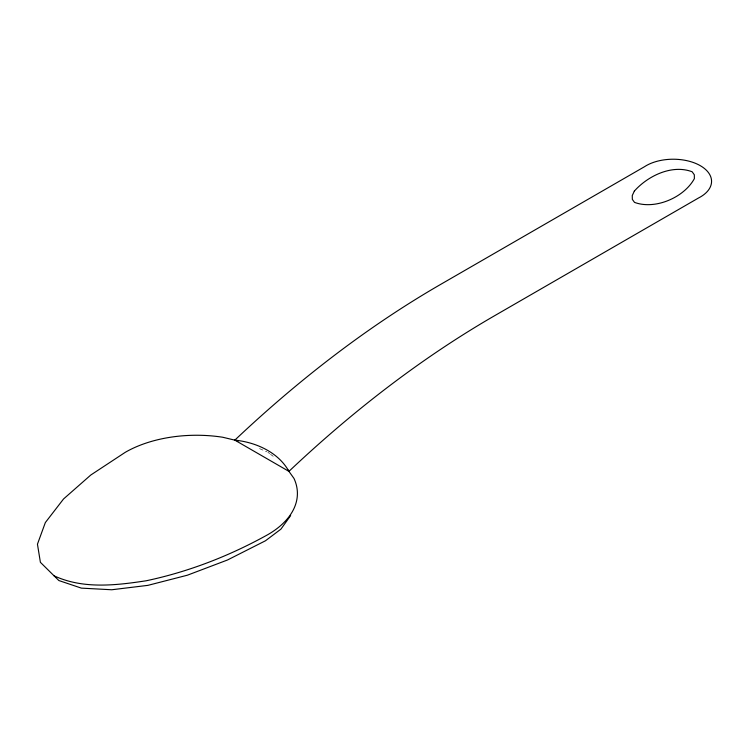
<?xml version="1.0" encoding="UTF-8"?>
<svg xmlns="http://www.w3.org/2000/svg" width="749" height="749" viewBox="0 0 749 749"><rect width="100%" height="100%" fill="white"/><g stroke="black" fill="none" stroke-linecap="round" stroke-linejoin="round"><path stroke-width="0.56" stroke-dasharray="3.75 2.81" d="M259.519 448.604L266.831 451.834M267.87 452.302L269.649 453.641M270.539 454.315L273.216 456.319"/><path stroke-width="1.12" d="M290.649 515.574L280.922 529.14L265.446 540.787L227.453 560.009L187.353 575.213L147.881 585.362L111.732 589.763L81.369 588.124L58.853 580.541L40.399 562.321L37.45 544.177L45.343 522.568L63.543 498.974L90.807 475.006L125.289 452.302A100.825 58.207 0 0 1 222.678 437.238L238.145 440.936M234.83 440.14C255.868 442.219 278.394 452.265 288.927 471.374A956.707 552.359 -60 0 1 494.434 315.816L698.536 197.979A38.33 22.133 0 0 0 700.343 165.707A38.33 22.133 0 0 0 644.44 166.746L440.328 284.583A956.707 552.359 -60 0 0 234.83 440.14L288.927 471.374M53.994 575.784C82.98 589.238 115.599 585.437 146.167 580.775C188.879 571.759 229.756 555.814 267.87 534.627A100.825 58.207 0 0 0 293.964 478.396L287.672 469.623M634.319 191.117L632.268 195.536L632.334 199.374L634.515 202.38C655.057 210.038 684.043 197.586 694.379 178.618L694.314 174.77L692.132 171.764C672.022 164.143 647.894 175.846 634.319 191.117"/></g></svg>
